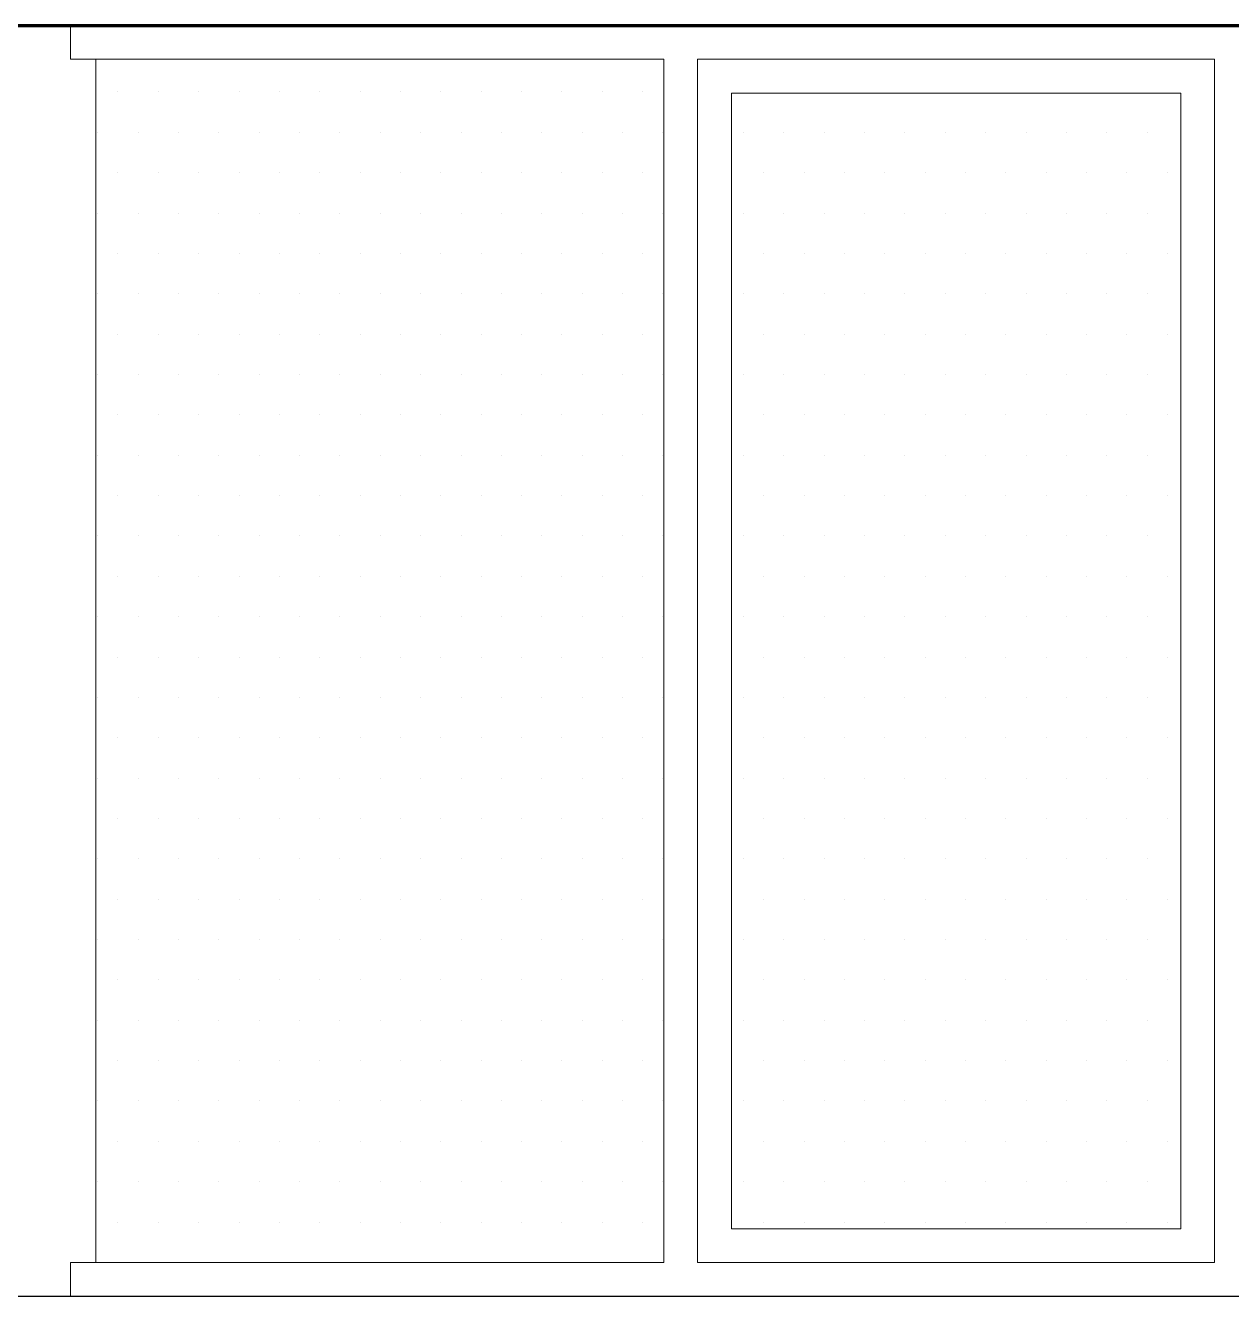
# Model space of a CAD drawing. Header units: millimetres. Extents: x 2016.56 to 2021.8, y 13721.83 to 13722.48.
# Drawn here: x 2020.46054 to 2020.489, y 13722.12094 to 13722.15094 of the extents above; entities that cross this region are included whole.
import ezdxf

# ---------------------------------------------------------------- set-up
doc = ezdxf.new("R2010")
doc.units = ezdxf.units.MM
doc.layers.get('0').update_dxf_attribs({"lineweight": 20})
for name, color, linetype, lineweight in [('0.3', 150, 'Continuous', 30), ('1.2', 120, 'Continuous', 120), ('DUVAR', 4, 'Continuous', 40)]:
    doc.layers.add(name, color=color, linetype=linetype, lineweight=lineweight)

msp = doc.modelspace()

# ---------------------------------------------------------------- linework, layer by layer
for p, q in [((2020.461602, 13722.150938), (2020.461602, 13722.150138)), ((2020.475602, 13722.150138), (2020.461602, 13722.150138)), ((2020.462202, 13722.150138), (2020.462202, 13722.121738)), ((2020.475602, 13722.150138), (2020.475602, 13722.121738)), ((2020.488602, 13722.150138), (2020.476402, 13722.150138)), ((2020.476402, 13722.150138), (2020.476402, 13722.121738)), ((2020.488602, 13722.150138), (2020.488602, 13722.121738)), ((2020.477202, 13722.149338), (2020.487802, 13722.149338)), ((2020.477202, 13722.149338), (2020.477202, 13722.122538)), ((2020.487802, 13722.149338), (2020.487802, 13722.122538)), ((2020.487802, 13722.122538), (2020.477202, 13722.122538)), ((2020.461602, 13722.121738), (2020.461602, 13722.120938)), ((2020.461602, 13722.121738), (2020.475602, 13722.121738)), ((2020.476402, 13722.121738), (2020.488602, 13722.121738))]:
    msp.add_line(p, q)
at = {"layer": '0.3'}
msp.add_line((2020.507202, 13722.120938), (2020.451002, 13722.120938), dxfattribs=at)
at = {"layer": '1.2'}
msp.add_line((2020.451602, 13722.150938), (2020.506602, 13722.150938), dxfattribs=at)
at = {"layer": 'DUVAR'}
for p, q in [((2020.462721, 13722.149367), (2020.462721, 13722.149367)), ((2020.463673, 13722.149367), (2020.463673, 13722.149367)), ((2020.464626, 13722.149367), (2020.464626, 13722.149367)), ((2020.465578, 13722.149367), (2020.465578, 13722.149367)), ((2020.466531, 13722.149367), (2020.466531, 13722.149367)), ((2020.467483, 13722.149367), (2020.467483, 13722.149367)), ((2020.468436, 13722.149367), (2020.468436, 13722.149367)), ((2020.469388, 13722.149367), (2020.469388, 13722.149367)), ((2020.470341, 13722.149367), (2020.470341, 13722.149367)), ((2020.471293, 13722.149367), (2020.471293, 13722.149367)), ((2020.472246, 13722.149367), (2020.472246, 13722.149367)), ((2020.473198, 13722.149367), (2020.473198, 13722.149367)), ((2020.474151, 13722.149367), (2020.474151, 13722.149367)), ((2020.475103, 13722.149367), (2020.475103, 13722.149367)), ((2020.462244, 13722.148414), (2020.462244, 13722.148414)), ((2020.463197, 13722.148414), (2020.463197, 13722.148414)), ((2020.464149, 13722.148414), (2020.464149, 13722.148414)), ((2020.465102, 13722.148414), (2020.465102, 13722.148414)), ((2020.466054, 13722.148414), (2020.466054, 13722.148414)), ((2020.467007, 13722.148414), (2020.467007, 13722.148414)), ((2020.467959, 13722.148414), (2020.467959, 13722.148414)), ((2020.468912, 13722.148414), (2020.468912, 13722.148414)), ((2020.469864, 13722.148414), (2020.469864, 13722.148414)), ((2020.470817, 13722.148414), (2020.470817, 13722.148414)), ((2020.471769, 13722.148414), (2020.471769, 13722.148414)), ((2020.472722, 13722.148414), (2020.472722, 13722.148414)), ((2020.473674, 13722.148414), (2020.473674, 13722.148414)), ((2020.474627, 13722.148414), (2020.474627, 13722.148414)), ((2020.475579, 13722.148414), (2020.475579, 13722.148414)), ((2020.477484, 13722.148414), (2020.477484, 13722.148414)), ((2020.478437, 13722.148414), (2020.478437, 13722.148414)), ((2020.479389, 13722.148414), (2020.479389, 13722.148414)), ((2020.480342, 13722.148414), (2020.480342, 13722.148414)), ((2020.481294, 13722.148414), (2020.481294, 13722.148414)), ((2020.482247, 13722.148414), (2020.482247, 13722.148414)), ((2020.483199, 13722.148414), (2020.483199, 13722.148414)), ((2020.484152, 13722.148414), (2020.484152, 13722.148414)), ((2020.485104, 13722.148414), (2020.485104, 13722.148414)), ((2020.486057, 13722.148414), (2020.486057, 13722.148414)), ((2020.487009, 13722.148414), (2020.487009, 13722.148414)), ((2020.462721, 13722.147462), (2020.462721, 13722.147462)), ((2020.463673, 13722.147462), (2020.463673, 13722.147462)), ((2020.464626, 13722.147462), (2020.464626, 13722.147462)), ((2020.465578, 13722.147462), (2020.465578, 13722.147462)), ((2020.466531, 13722.147462), (2020.466531, 13722.147462)), ((2020.467483, 13722.147462), (2020.467483, 13722.147462)), ((2020.468436, 13722.147462), (2020.468436, 13722.147462)), ((2020.469388, 13722.147462), (2020.469388, 13722.147462)), ((2020.470341, 13722.147462), (2020.470341, 13722.147462)), ((2020.471293, 13722.147462), (2020.471293, 13722.147462)), ((2020.472246, 13722.147462), (2020.472246, 13722.147462)), ((2020.473198, 13722.147462), (2020.473198, 13722.147462)), ((2020.474151, 13722.147462), (2020.474151, 13722.147462)), ((2020.475103, 13722.147462), (2020.475103, 13722.147462)), ((2020.477961, 13722.147462), (2020.477961, 13722.147462)), ((2020.478913, 13722.147462), (2020.478913, 13722.147462)), ((2020.479866, 13722.147462), (2020.479866, 13722.147462)), ((2020.480818, 13722.147462), (2020.480818, 13722.147462)), ((2020.481771, 13722.147462), (2020.481771, 13722.147462)), ((2020.482723, 13722.147462), (2020.482723, 13722.147462)), ((2020.483676, 13722.147462), (2020.483676, 13722.147462)), ((2020.484628, 13722.147462), (2020.484628, 13722.147462)), ((2020.485581, 13722.147462), (2020.485581, 13722.147462)), ((2020.486533, 13722.147462), (2020.486533, 13722.147462)), ((2020.487486, 13722.147462), (2020.487486, 13722.147462)), ((2020.462244, 13722.146509), (2020.462244, 13722.146509)), ((2020.463197, 13722.146509), (2020.463197, 13722.146509)), ((2020.464149, 13722.146509), (2020.464149, 13722.146509)), ((2020.465102, 13722.146509), (2020.465102, 13722.146509)), ((2020.466054, 13722.146509), (2020.466054, 13722.146509)), ((2020.467007, 13722.146509), (2020.467007, 13722.146509)), ((2020.467959, 13722.146509), (2020.467959, 13722.146509)), ((2020.468912, 13722.146509), (2020.468912, 13722.146509)), ((2020.469864, 13722.146509), (2020.469864, 13722.146509)), ((2020.470817, 13722.146509), (2020.470817, 13722.146509)), ((2020.471769, 13722.146509), (2020.471769, 13722.146509)), ((2020.472722, 13722.146509), (2020.472722, 13722.146509)), ((2020.473674, 13722.146509), (2020.473674, 13722.146509)), ((2020.474627, 13722.146509), (2020.474627, 13722.146509)), ((2020.475579, 13722.146509), (2020.475579, 13722.146509)), ((2020.477484, 13722.146509), (2020.477484, 13722.146509)), ((2020.478437, 13722.146509), (2020.478437, 13722.146509)), ((2020.479389, 13722.146509), (2020.479389, 13722.146509)), ((2020.480342, 13722.146509), (2020.480342, 13722.146509)), ((2020.481294, 13722.146509), (2020.481294, 13722.146509)), ((2020.482247, 13722.146509), (2020.482247, 13722.146509)), ((2020.483199, 13722.146509), (2020.483199, 13722.146509)), ((2020.484152, 13722.146509), (2020.484152, 13722.146509)), ((2020.485104, 13722.146509), (2020.485104, 13722.146509)), ((2020.486057, 13722.146509), (2020.486057, 13722.146509)), ((2020.487009, 13722.146509), (2020.487009, 13722.146509)), ((2020.462721, 13722.145557), (2020.462721, 13722.145557)), ((2020.463673, 13722.145557), (2020.463673, 13722.145557)), ((2020.464626, 13722.145557), (2020.464626, 13722.145557)), ((2020.465578, 13722.145557), (2020.465578, 13722.145557)), ((2020.466531, 13722.145557), (2020.466531, 13722.145557)), ((2020.467483, 13722.145557), (2020.467483, 13722.145557)), ((2020.468436, 13722.145557), (2020.468436, 13722.145557)), ((2020.469388, 13722.145557), (2020.469388, 13722.145557)), ((2020.470341, 13722.145557), (2020.470341, 13722.145557)), ((2020.471293, 13722.145557), (2020.471293, 13722.145557)), ((2020.472246, 13722.145557), (2020.472246, 13722.145557)), ((2020.473198, 13722.145557), (2020.473198, 13722.145557)), ((2020.474151, 13722.145557), (2020.474151, 13722.145557)), ((2020.475103, 13722.145557), (2020.475103, 13722.145557)), ((2020.477961, 13722.145557), (2020.477961, 13722.145557)), ((2020.478913, 13722.145557), (2020.478913, 13722.145557)), ((2020.479866, 13722.145557), (2020.479866, 13722.145557)), ((2020.480818, 13722.145557), (2020.480818, 13722.145557)), ((2020.481771, 13722.145557), (2020.481771, 13722.145557)), ((2020.482723, 13722.145557), (2020.482723, 13722.145557)), ((2020.483676, 13722.145557), (2020.483676, 13722.145557)), ((2020.484628, 13722.145557), (2020.484628, 13722.145557)), ((2020.485581, 13722.145557), (2020.485581, 13722.145557)), ((2020.486533, 13722.145557), (2020.486533, 13722.145557)), ((2020.487486, 13722.145557), (2020.487486, 13722.145557)), ((2020.462244, 13722.144604), (2020.462244, 13722.144604)), ((2020.463197, 13722.144604), (2020.463197, 13722.144604)), ((2020.464149, 13722.144604), (2020.464149, 13722.144604)), ((2020.465102, 13722.144604), (2020.465102, 13722.144604)), ((2020.466054, 13722.144604), (2020.466054, 13722.144604)), ((2020.467007, 13722.144604), (2020.467007, 13722.144604)), ((2020.467959, 13722.144604), (2020.467959, 13722.144604)), ((2020.468912, 13722.144604), (2020.468912, 13722.144604)), ((2020.469864, 13722.144604), (2020.469864, 13722.144604)), ((2020.470817, 13722.144604), (2020.470817, 13722.144604)), ((2020.471769, 13722.144604), (2020.471769, 13722.144604)), ((2020.472722, 13722.144604), (2020.472722, 13722.144604)), ((2020.473674, 13722.144604), (2020.473674, 13722.144604)), ((2020.474627, 13722.144604), (2020.474627, 13722.144604)), ((2020.475579, 13722.144604), (2020.475579, 13722.144604)), ((2020.477484, 13722.144604), (2020.477484, 13722.144604)), ((2020.478437, 13722.144604), (2020.478437, 13722.144604)), ((2020.479389, 13722.144604), (2020.479389, 13722.144604)), ((2020.480342, 13722.144604), (2020.480342, 13722.144604)), ((2020.481294, 13722.144604), (2020.481294, 13722.144604)), ((2020.482247, 13722.144604), (2020.482247, 13722.144604)), ((2020.483199, 13722.144604), (2020.483199, 13722.144604)), ((2020.484152, 13722.144604), (2020.484152, 13722.144604)), ((2020.485104, 13722.144604), (2020.485104, 13722.144604)), ((2020.486057, 13722.144604), (2020.486057, 13722.144604)), ((2020.487009, 13722.144604), (2020.487009, 13722.144604)), ((2020.462721, 13722.143652), (2020.462721, 13722.143652)), ((2020.463673, 13722.143652), (2020.463673, 13722.143652)), ((2020.464626, 13722.143652), (2020.464626, 13722.143652)), ((2020.465578, 13722.143652), (2020.465578, 13722.143652)), ((2020.466531, 13722.143652), (2020.466531, 13722.143652)), ((2020.467483, 13722.143652), (2020.467483, 13722.143652)), ((2020.468436, 13722.143652), (2020.468436, 13722.143652)), ((2020.469388, 13722.143652), (2020.469388, 13722.143652)), ((2020.470341, 13722.143652), (2020.470341, 13722.143652)), ((2020.471293, 13722.143652), (2020.471293, 13722.143652)), ((2020.472246, 13722.143652), (2020.472246, 13722.143652)), ((2020.473198, 13722.143652), (2020.473198, 13722.143652)), ((2020.474151, 13722.143652), (2020.474151, 13722.143652)), ((2020.475103, 13722.143652), (2020.475103, 13722.143652)), ((2020.477961, 13722.143652), (2020.477961, 13722.143652)), ((2020.478913, 13722.143652), (2020.478913, 13722.143652)), ((2020.479866, 13722.143652), (2020.479866, 13722.143652)), ((2020.480818, 13722.143652), (2020.480818, 13722.143652)), ((2020.481771, 13722.143652), (2020.481771, 13722.143652)), ((2020.482723, 13722.143652), (2020.482723, 13722.143652)), ((2020.483676, 13722.143652), (2020.483676, 13722.143652)), ((2020.484628, 13722.143652), (2020.484628, 13722.143652)), ((2020.485581, 13722.143652), (2020.485581, 13722.143652)), ((2020.486533, 13722.143652), (2020.486533, 13722.143652)), ((2020.487486, 13722.143652), (2020.487486, 13722.143652)), ((2020.462244, 13722.142699), (2020.462244, 13722.142699)), ((2020.463197, 13722.142699), (2020.463197, 13722.142699)), ((2020.464149, 13722.142699), (2020.464149, 13722.142699)), ((2020.465102, 13722.142699), (2020.465102, 13722.142699)), ((2020.466054, 13722.142699), (2020.466054, 13722.142699)), ((2020.467007, 13722.142699), (2020.467007, 13722.142699)), ((2020.467959, 13722.142699), (2020.467959, 13722.142699)), ((2020.468912, 13722.142699), (2020.468912, 13722.142699)), ((2020.469864, 13722.142699), (2020.469864, 13722.142699)), ((2020.470817, 13722.142699), (2020.470817, 13722.142699)), ((2020.471769, 13722.142699), (2020.471769, 13722.142699)), ((2020.472722, 13722.142699), (2020.472722, 13722.142699)), ((2020.473674, 13722.142699), (2020.473674, 13722.142699)), ((2020.474627, 13722.142699), (2020.474627, 13722.142699)), ((2020.475579, 13722.142699), (2020.475579, 13722.142699)), ((2020.477484, 13722.142699), (2020.477484, 13722.142699)), ((2020.478437, 13722.142699), (2020.478437, 13722.142699)), ((2020.479389, 13722.142699), (2020.479389, 13722.142699)), ((2020.480342, 13722.142699), (2020.480342, 13722.142699)), ((2020.481294, 13722.142699), (2020.481294, 13722.142699)), ((2020.482247, 13722.142699), (2020.482247, 13722.142699)), ((2020.483199, 13722.142699), (2020.483199, 13722.142699)), ((2020.484152, 13722.142699), (2020.484152, 13722.142699)), ((2020.485104, 13722.142699), (2020.485104, 13722.142699)), ((2020.486057, 13722.142699), (2020.486057, 13722.142699)), ((2020.487009, 13722.142699), (2020.487009, 13722.142699)), ((2020.462721, 13722.141747), (2020.462721, 13722.141747)), ((2020.463673, 13722.141747), (2020.463673, 13722.141747)), ((2020.464626, 13722.141747), (2020.464626, 13722.141747)), ((2020.465578, 13722.141747), (2020.465578, 13722.141747)), ((2020.466531, 13722.141747), (2020.466531, 13722.141747)), ((2020.467483, 13722.141747), (2020.467483, 13722.141747)), ((2020.468436, 13722.141747), (2020.468436, 13722.141747)), ((2020.469388, 13722.141747), (2020.469388, 13722.141747)), ((2020.470341, 13722.141747), (2020.470341, 13722.141747)), ((2020.471293, 13722.141747), (2020.471293, 13722.141747)), ((2020.472246, 13722.141747), (2020.472246, 13722.141747)), ((2020.473198, 13722.141747), (2020.473198, 13722.141747)), ((2020.474151, 13722.141747), (2020.474151, 13722.141747)), ((2020.475103, 13722.141747), (2020.475103, 13722.141747)), ((2020.477961, 13722.141747), (2020.477961, 13722.141747)), ((2020.478913, 13722.141747), (2020.478913, 13722.141747)), ((2020.479866, 13722.141747), (2020.479866, 13722.141747)), ((2020.480818, 13722.141747), (2020.480818, 13722.141747)), ((2020.481771, 13722.141747), (2020.481771, 13722.141747)), ((2020.482723, 13722.141747), (2020.482723, 13722.141747)), ((2020.483676, 13722.141747), (2020.483676, 13722.141747)), ((2020.484628, 13722.141747), (2020.484628, 13722.141747)), ((2020.485581, 13722.141747), (2020.485581, 13722.141747)), ((2020.486533, 13722.141747), (2020.486533, 13722.141747)), ((2020.487486, 13722.141747), (2020.487486, 13722.141747)), ((2020.462244, 13722.140794), (2020.462244, 13722.140794)), ((2020.463197, 13722.140794), (2020.463197, 13722.140794)), ((2020.464149, 13722.140794), (2020.464149, 13722.140794)), ((2020.465102, 13722.140794), (2020.465102, 13722.140794)), ((2020.466054, 13722.140794), (2020.466054, 13722.140794)), ((2020.467007, 13722.140794), (2020.467007, 13722.140794)), ((2020.467959, 13722.140794), (2020.467959, 13722.140794)), ((2020.468912, 13722.140794), (2020.468912, 13722.140794)), ((2020.469864, 13722.140794), (2020.469864, 13722.140794)), ((2020.470817, 13722.140794), (2020.470817, 13722.140794)), ((2020.471769, 13722.140794), (2020.471769, 13722.140794)), ((2020.472722, 13722.140794), (2020.472722, 13722.140794)), ((2020.473674, 13722.140794), (2020.473674, 13722.140794)), ((2020.474627, 13722.140794), (2020.474627, 13722.140794)), ((2020.475579, 13722.140794), (2020.475579, 13722.140794)), ((2020.477484, 13722.140794), (2020.477484, 13722.140794)), ((2020.478437, 13722.140794), (2020.478437, 13722.140794)), ((2020.479389, 13722.140794), (2020.479389, 13722.140794)), ((2020.480342, 13722.140794), (2020.480342, 13722.140794)), ((2020.481294, 13722.140794), (2020.481294, 13722.140794)), ((2020.482247, 13722.140794), (2020.482247, 13722.140794)), ((2020.483199, 13722.140794), (2020.483199, 13722.140794)), ((2020.484152, 13722.140794), (2020.484152, 13722.140794)), ((2020.485104, 13722.140794), (2020.485104, 13722.140794)), ((2020.486057, 13722.140794), (2020.486057, 13722.140794)), ((2020.487009, 13722.140794), (2020.487009, 13722.140794)), ((2020.462721, 13722.139842), (2020.462721, 13722.139842)), ((2020.463673, 13722.139842), (2020.463673, 13722.139842)), ((2020.464626, 13722.139842), (2020.464626, 13722.139842)), ((2020.465578, 13722.139842), (2020.465578, 13722.139842)), ((2020.466531, 13722.139842), (2020.466531, 13722.139842)), ((2020.467483, 13722.139842), (2020.467483, 13722.139842)), ((2020.468436, 13722.139842), (2020.468436, 13722.139842)), ((2020.469388, 13722.139842), (2020.469388, 13722.139842)), ((2020.470341, 13722.139842), (2020.470341, 13722.139842)), ((2020.471293, 13722.139842), (2020.471293, 13722.139842)), ((2020.472246, 13722.139842), (2020.472246, 13722.139842)), ((2020.473198, 13722.139842), (2020.473198, 13722.139842)), ((2020.474151, 13722.139842), (2020.474151, 13722.139842)), ((2020.475103, 13722.139842), (2020.475103, 13722.139842)), ((2020.477961, 13722.139842), (2020.477961, 13722.139842)), ((2020.478913, 13722.139842), (2020.478913, 13722.139842)), ((2020.479866, 13722.139842), (2020.479866, 13722.139842)), ((2020.480818, 13722.139842), (2020.480818, 13722.139842)), ((2020.481771, 13722.139842), (2020.481771, 13722.139842)), ((2020.482723, 13722.139842), (2020.482723, 13722.139842)), ((2020.483676, 13722.139842), (2020.483676, 13722.139842)), ((2020.484628, 13722.139842), (2020.484628, 13722.139842)), ((2020.485581, 13722.139842), (2020.485581, 13722.139842)), ((2020.486533, 13722.139842), (2020.486533, 13722.139842)), ((2020.487486, 13722.139842), (2020.487486, 13722.139842)), ((2020.462244, 13722.138889), (2020.462244, 13722.138889)), ((2020.463197, 13722.138889), (2020.463197, 13722.138889)), ((2020.464149, 13722.138889), (2020.464149, 13722.138889)), ((2020.465102, 13722.138889), (2020.465102, 13722.138889)), ((2020.466054, 13722.138889), (2020.466054, 13722.138889)), ((2020.467007, 13722.138889), (2020.467007, 13722.138889)), ((2020.467959, 13722.138889), (2020.467959, 13722.138889)), ((2020.468912, 13722.138889), (2020.468912, 13722.138889)), ((2020.469864, 13722.138889), (2020.469864, 13722.138889)), ((2020.470817, 13722.138889), (2020.470817, 13722.138889)), ((2020.471769, 13722.138889), (2020.471769, 13722.138889)), ((2020.472722, 13722.138889), (2020.472722, 13722.138889)), ((2020.473674, 13722.138889), (2020.473674, 13722.138889)), ((2020.474627, 13722.138889), (2020.474627, 13722.138889)), ((2020.475579, 13722.138889), (2020.475579, 13722.138889)), ((2020.477484, 13722.138889), (2020.477484, 13722.138889)), ((2020.478437, 13722.138889), (2020.478437, 13722.138889)), ((2020.479389, 13722.138889), (2020.479389, 13722.138889)), ((2020.480342, 13722.138889), (2020.480342, 13722.138889)), ((2020.481294, 13722.138889), (2020.481294, 13722.138889)), ((2020.482247, 13722.138889), (2020.482247, 13722.138889)), ((2020.483199, 13722.138889), (2020.483199, 13722.138889)), ((2020.484152, 13722.138889), (2020.484152, 13722.138889)), ((2020.485104, 13722.138889), (2020.485104, 13722.138889)), ((2020.486057, 13722.138889), (2020.486057, 13722.138889)), ((2020.487009, 13722.138889), (2020.487009, 13722.138889)), ((2020.462721, 13722.137937), (2020.462721, 13722.137937)), ((2020.463673, 13722.137937), (2020.463673, 13722.137937)), ((2020.464626, 13722.137937), (2020.464626, 13722.137937)), ((2020.465578, 13722.137937), (2020.465578, 13722.137937)), ((2020.466531, 13722.137937), (2020.466531, 13722.137937)), ((2020.467483, 13722.137937), (2020.467483, 13722.137937)), ((2020.468436, 13722.137937), (2020.468436, 13722.137937)), ((2020.469388, 13722.137937), (2020.469388, 13722.137937)), ((2020.470341, 13722.137937), (2020.470341, 13722.137937)), ((2020.471293, 13722.137937), (2020.471293, 13722.137937)), ((2020.472246, 13722.137937), (2020.472246, 13722.137937)), ((2020.473198, 13722.137937), (2020.473198, 13722.137937)), ((2020.474151, 13722.137937), (2020.474151, 13722.137937)), ((2020.475103, 13722.137937), (2020.475103, 13722.137937)), ((2020.477961, 13722.137937), (2020.477961, 13722.137937)), ((2020.478913, 13722.137937), (2020.478913, 13722.137937)), ((2020.479866, 13722.137937), (2020.479866, 13722.137937)), ((2020.480818, 13722.137937), (2020.480818, 13722.137937)), ((2020.481771, 13722.137937), (2020.481771, 13722.137937)), ((2020.482723, 13722.137937), (2020.482723, 13722.137937)), ((2020.483676, 13722.137937), (2020.483676, 13722.137937)), ((2020.484628, 13722.137937), (2020.484628, 13722.137937)), ((2020.485581, 13722.137937), (2020.485581, 13722.137937)), ((2020.486533, 13722.137937), (2020.486533, 13722.137937)), ((2020.487486, 13722.137937), (2020.487486, 13722.137937)), ((2020.462244, 13722.136984), (2020.462244, 13722.136984)), ((2020.463197, 13722.136984), (2020.463197, 13722.136984)), ((2020.464149, 13722.136984), (2020.464149, 13722.136984)), ((2020.465102, 13722.136984), (2020.465102, 13722.136984)), ((2020.466054, 13722.136984), (2020.466054, 13722.136984)), ((2020.467007, 13722.136984), (2020.467007, 13722.136984)), ((2020.467959, 13722.136984), (2020.467959, 13722.136984)), ((2020.468912, 13722.136984), (2020.468912, 13722.136984)), ((2020.469864, 13722.136984), (2020.469864, 13722.136984)), ((2020.470817, 13722.136984), (2020.470817, 13722.136984)), ((2020.471769, 13722.136984), (2020.471769, 13722.136984)), ((2020.472722, 13722.136984), (2020.472722, 13722.136984)), ((2020.473674, 13722.136984), (2020.473674, 13722.136984)), ((2020.474627, 13722.136984), (2020.474627, 13722.136984)), ((2020.475579, 13722.136984), (2020.475579, 13722.136984)), ((2020.477484, 13722.136984), (2020.477484, 13722.136984)), ((2020.478437, 13722.136984), (2020.478437, 13722.136984)), ((2020.479389, 13722.136984), (2020.479389, 13722.136984)), ((2020.480342, 13722.136984), (2020.480342, 13722.136984)), ((2020.481294, 13722.136984), (2020.481294, 13722.136984)), ((2020.482247, 13722.136984), (2020.482247, 13722.136984)), ((2020.483199, 13722.136984), (2020.483199, 13722.136984)), ((2020.484152, 13722.136984), (2020.484152, 13722.136984)), ((2020.485104, 13722.136984), (2020.485104, 13722.136984)), ((2020.486057, 13722.136984), (2020.486057, 13722.136984)), ((2020.487009, 13722.136984), (2020.487009, 13722.136984)), ((2020.462721, 13722.136032), (2020.462721, 13722.136032)), ((2020.463673, 13722.136032), (2020.463673, 13722.136032)), ((2020.464626, 13722.136032), (2020.464626, 13722.136032)), ((2020.465578, 13722.136032), (2020.465578, 13722.136032)), ((2020.466531, 13722.136032), (2020.466531, 13722.136032)), ((2020.467483, 13722.136032), (2020.467483, 13722.136032)), ((2020.468436, 13722.136032), (2020.468436, 13722.136032)), ((2020.469388, 13722.136032), (2020.469388, 13722.136032)), ((2020.470341, 13722.136032), (2020.470341, 13722.136032)), ((2020.471293, 13722.136032), (2020.471293, 13722.136032)), ((2020.472246, 13722.136032), (2020.472246, 13722.136032)), ((2020.473198, 13722.136032), (2020.473198, 13722.136032)), ((2020.474151, 13722.136032), (2020.474151, 13722.136032)), ((2020.475103, 13722.136032), (2020.475103, 13722.136032)), ((2020.477961, 13722.136032), (2020.477961, 13722.136032)), ((2020.478913, 13722.136032), (2020.478913, 13722.136032)), ((2020.479866, 13722.136032), (2020.479866, 13722.136032)), ((2020.480818, 13722.136032), (2020.480818, 13722.136032)), ((2020.481771, 13722.136032), (2020.481771, 13722.136032)), ((2020.482723, 13722.136032), (2020.482723, 13722.136032)), ((2020.483676, 13722.136032), (2020.483676, 13722.136032)), ((2020.484628, 13722.136032), (2020.484628, 13722.136032)), ((2020.485581, 13722.136032), (2020.485581, 13722.136032)), ((2020.486533, 13722.136032), (2020.486533, 13722.136032)), ((2020.487486, 13722.136032), (2020.487486, 13722.136032)), ((2020.462244, 13722.135079), (2020.462244, 13722.135079)), ((2020.463197, 13722.135079), (2020.463197, 13722.135079)), ((2020.464149, 13722.135079), (2020.464149, 13722.135079)), ((2020.465102, 13722.135079), (2020.465102, 13722.135079)), ((2020.466054, 13722.135079), (2020.466054, 13722.135079)), ((2020.467007, 13722.135079), (2020.467007, 13722.135079)), ((2020.467959, 13722.135079), (2020.467959, 13722.135079)), ((2020.468912, 13722.135079), (2020.468912, 13722.135079)), ((2020.469864, 13722.135079), (2020.469864, 13722.135079)), ((2020.470817, 13722.135079), (2020.470817, 13722.135079)), ((2020.471769, 13722.135079), (2020.471769, 13722.135079)), ((2020.472722, 13722.135079), (2020.472722, 13722.135079)), ((2020.473674, 13722.135079), (2020.473674, 13722.135079)), ((2020.474627, 13722.135079), (2020.474627, 13722.135079)), ((2020.475579, 13722.135079), (2020.475579, 13722.135079)), ((2020.477484, 13722.135079), (2020.477484, 13722.135079)), ((2020.478437, 13722.135079), (2020.478437, 13722.135079)), ((2020.479389, 13722.135079), (2020.479389, 13722.135079)), ((2020.480342, 13722.135079), (2020.480342, 13722.135079)), ((2020.481294, 13722.135079), (2020.481294, 13722.135079)), ((2020.482247, 13722.135079), (2020.482247, 13722.135079)), ((2020.483199, 13722.135079), (2020.483199, 13722.135079)), ((2020.484152, 13722.135079), (2020.484152, 13722.135079)), ((2020.485104, 13722.135079), (2020.485104, 13722.135079)), ((2020.486057, 13722.135079), (2020.486057, 13722.135079)), ((2020.487009, 13722.135079), (2020.487009, 13722.135079)), ((2020.462721, 13722.134127), (2020.462721, 13722.134127)), ((2020.463673, 13722.134127), (2020.463673, 13722.134127)), ((2020.464626, 13722.134127), (2020.464626, 13722.134127)), ((2020.465578, 13722.134127), (2020.465578, 13722.134127)), ((2020.466531, 13722.134127), (2020.466531, 13722.134127)), ((2020.467483, 13722.134127), (2020.467483, 13722.134127)), ((2020.468436, 13722.134127), (2020.468436, 13722.134127)), ((2020.469388, 13722.134127), (2020.469388, 13722.134127)), ((2020.470341, 13722.134127), (2020.470341, 13722.134127)), ((2020.471293, 13722.134127), (2020.471293, 13722.134127)), ((2020.472246, 13722.134127), (2020.472246, 13722.134127)), ((2020.473198, 13722.134127), (2020.473198, 13722.134127)), ((2020.474151, 13722.134127), (2020.474151, 13722.134127)), ((2020.475103, 13722.134127), (2020.475103, 13722.134127)), ((2020.477961, 13722.134127), (2020.477961, 13722.134127)), ((2020.478913, 13722.134127), (2020.478913, 13722.134127)), ((2020.479866, 13722.134127), (2020.479866, 13722.134127)), ((2020.480818, 13722.134127), (2020.480818, 13722.134127)), ((2020.481771, 13722.134127), (2020.481771, 13722.134127)), ((2020.482723, 13722.134127), (2020.482723, 13722.134127)), ((2020.483676, 13722.134127), (2020.483676, 13722.134127)), ((2020.484628, 13722.134127), (2020.484628, 13722.134127)), ((2020.485581, 13722.134127), (2020.485581, 13722.134127)), ((2020.486533, 13722.134127), (2020.486533, 13722.134127)), ((2020.487486, 13722.134127), (2020.487486, 13722.134127)), ((2020.462244, 13722.133174), (2020.462244, 13722.133174)), ((2020.463197, 13722.133174), (2020.463197, 13722.133174)), ((2020.464149, 13722.133174), (2020.464149, 13722.133174)), ((2020.465102, 13722.133174), (2020.465102, 13722.133174)), ((2020.466054, 13722.133174), (2020.466054, 13722.133174)), ((2020.467007, 13722.133174), (2020.467007, 13722.133174)), ((2020.467959, 13722.133174), (2020.467959, 13722.133174)), ((2020.468912, 13722.133174), (2020.468912, 13722.133174)), ((2020.469864, 13722.133174), (2020.469864, 13722.133174)), ((2020.470817, 13722.133174), (2020.470817, 13722.133174)), ((2020.471769, 13722.133174), (2020.471769, 13722.133174)), ((2020.472722, 13722.133174), (2020.472722, 13722.133174)), ((2020.473674, 13722.133174), (2020.473674, 13722.133174)), ((2020.474627, 13722.133174), (2020.474627, 13722.133174)), ((2020.475579, 13722.133174), (2020.475579, 13722.133174)), ((2020.477484, 13722.133174), (2020.477484, 13722.133174)), ((2020.478437, 13722.133174), (2020.478437, 13722.133174)), ((2020.479389, 13722.133174), (2020.479389, 13722.133174)), ((2020.480342, 13722.133174), (2020.480342, 13722.133174)), ((2020.481294, 13722.133174), (2020.481294, 13722.133174)), ((2020.482247, 13722.133174), (2020.482247, 13722.133174)), ((2020.483199, 13722.133174), (2020.483199, 13722.133174)), ((2020.484152, 13722.133174), (2020.484152, 13722.133174)), ((2020.485104, 13722.133174), (2020.485104, 13722.133174)), ((2020.486057, 13722.133174), (2020.486057, 13722.133174)), ((2020.487009, 13722.133174), (2020.487009, 13722.133174)), ((2020.462721, 13722.132222), (2020.462721, 13722.132222)), ((2020.463673, 13722.132222), (2020.463673, 13722.132222)), ((2020.464626, 13722.132222), (2020.464626, 13722.132222)), ((2020.465578, 13722.132222), (2020.465578, 13722.132222)), ((2020.466531, 13722.132222), (2020.466531, 13722.132222)), ((2020.467483, 13722.132222), (2020.467483, 13722.132222)), ((2020.468436, 13722.132222), (2020.468436, 13722.132222)), ((2020.469388, 13722.132222), (2020.469388, 13722.132222)), ((2020.470341, 13722.132222), (2020.470341, 13722.132222)), ((2020.471293, 13722.132222), (2020.471293, 13722.132222)), ((2020.472246, 13722.132222), (2020.472246, 13722.132222)), ((2020.473198, 13722.132222), (2020.473198, 13722.132222)), ((2020.474151, 13722.132222), (2020.474151, 13722.132222)), ((2020.475103, 13722.132222), (2020.475103, 13722.132222)), ((2020.477961, 13722.132222), (2020.477961, 13722.132222)), ((2020.478913, 13722.132222), (2020.478913, 13722.132222)), ((2020.479866, 13722.132222), (2020.479866, 13722.132222)), ((2020.480818, 13722.132222), (2020.480818, 13722.132222)), ((2020.481771, 13722.132222), (2020.481771, 13722.132222)), ((2020.482723, 13722.132222), (2020.482723, 13722.132222)), ((2020.483676, 13722.132222), (2020.483676, 13722.132222)), ((2020.484628, 13722.132222), (2020.484628, 13722.132222)), ((2020.485581, 13722.132222), (2020.485581, 13722.132222)), ((2020.486533, 13722.132222), (2020.486533, 13722.132222)), ((2020.487486, 13722.132222), (2020.487486, 13722.132222)), ((2020.462244, 13722.131269), (2020.462244, 13722.131269)), ((2020.463197, 13722.131269), (2020.463197, 13722.131269)), ((2020.464149, 13722.131269), (2020.464149, 13722.131269)), ((2020.465102, 13722.131269), (2020.465102, 13722.131269)), ((2020.466054, 13722.131269), (2020.466054, 13722.131269)), ((2020.467007, 13722.131269), (2020.467007, 13722.131269)), ((2020.467959, 13722.131269), (2020.467959, 13722.131269)), ((2020.468912, 13722.131269), (2020.468912, 13722.131269)), ((2020.469864, 13722.131269), (2020.469864, 13722.131269)), ((2020.470817, 13722.131269), (2020.470817, 13722.131269)), ((2020.471769, 13722.131269), (2020.471769, 13722.131269)), ((2020.472722, 13722.131269), (2020.472722, 13722.131269)), ((2020.473674, 13722.131269), (2020.473674, 13722.131269)), ((2020.474627, 13722.131269), (2020.474627, 13722.131269)), ((2020.475579, 13722.131269), (2020.475579, 13722.131269)), ((2020.477484, 13722.131269), (2020.477484, 13722.131269)), ((2020.478437, 13722.131269), (2020.478437, 13722.131269)), ((2020.479389, 13722.131269), (2020.479389, 13722.131269)), ((2020.480342, 13722.131269), (2020.480342, 13722.131269)), ((2020.481294, 13722.131269), (2020.481294, 13722.131269)), ((2020.482247, 13722.131269), (2020.482247, 13722.131269)), ((2020.483199, 13722.131269), (2020.483199, 13722.131269)), ((2020.484152, 13722.131269), (2020.484152, 13722.131269)), ((2020.485104, 13722.131269), (2020.485104, 13722.131269)), ((2020.486057, 13722.131269), (2020.486057, 13722.131269)), ((2020.487009, 13722.131269), (2020.487009, 13722.131269)), ((2020.462721, 13722.130317), (2020.462721, 13722.130317)), ((2020.463673, 13722.130317), (2020.463673, 13722.130317)), ((2020.464626, 13722.130317), (2020.464626, 13722.130317)), ((2020.465578, 13722.130317), (2020.465578, 13722.130317)), ((2020.466531, 13722.130317), (2020.466531, 13722.130317)), ((2020.467483, 13722.130317), (2020.467483, 13722.130317)), ((2020.468436, 13722.130317), (2020.468436, 13722.130317)), ((2020.469388, 13722.130317), (2020.469388, 13722.130317)), ((2020.470341, 13722.130317), (2020.470341, 13722.130317)), ((2020.471293, 13722.130317), (2020.471293, 13722.130317)), ((2020.472246, 13722.130317), (2020.472246, 13722.130317)), ((2020.473198, 13722.130317), (2020.473198, 13722.130317)), ((2020.474151, 13722.130317), (2020.474151, 13722.130317)), ((2020.475103, 13722.130317), (2020.475103, 13722.130317)), ((2020.477961, 13722.130317), (2020.477961, 13722.130317)), ((2020.478913, 13722.130317), (2020.478913, 13722.130317)), ((2020.479866, 13722.130317), (2020.479866, 13722.130317)), ((2020.480818, 13722.130317), (2020.480818, 13722.130317)), ((2020.481771, 13722.130317), (2020.481771, 13722.130317)), ((2020.482723, 13722.130317), (2020.482723, 13722.130317)), ((2020.483676, 13722.130317), (2020.483676, 13722.130317)), ((2020.484628, 13722.130317), (2020.484628, 13722.130317)), ((2020.485581, 13722.130317), (2020.485581, 13722.130317)), ((2020.486533, 13722.130317), (2020.486533, 13722.130317)), ((2020.487486, 13722.130317), (2020.487486, 13722.130317)), ((2020.462244, 13722.129364), (2020.462244, 13722.129364)), ((2020.463197, 13722.129364), (2020.463197, 13722.129364)), ((2020.464149, 13722.129364), (2020.464149, 13722.129364)), ((2020.465102, 13722.129364), (2020.465102, 13722.129364)), ((2020.466054, 13722.129364), (2020.466054, 13722.129364)), ((2020.467007, 13722.129364), (2020.467007, 13722.129364)), ((2020.467959, 13722.129364), (2020.467959, 13722.129364)), ((2020.468912, 13722.129364), (2020.468912, 13722.129364)), ((2020.469864, 13722.129364), (2020.469864, 13722.129364)), ((2020.470817, 13722.129364), (2020.470817, 13722.129364)), ((2020.471769, 13722.129364), (2020.471769, 13722.129364)), ((2020.472722, 13722.129364), (2020.472722, 13722.129364)), ((2020.473674, 13722.129364), (2020.473674, 13722.129364)), ((2020.474627, 13722.129364), (2020.474627, 13722.129364)), ((2020.475579, 13722.129364), (2020.475579, 13722.129364)), ((2020.477484, 13722.129364), (2020.477484, 13722.129364)), ((2020.478437, 13722.129364), (2020.478437, 13722.129364)), ((2020.479389, 13722.129364), (2020.479389, 13722.129364)), ((2020.480342, 13722.129364), (2020.480342, 13722.129364)), ((2020.481294, 13722.129364), (2020.481294, 13722.129364)), ((2020.482247, 13722.129364), (2020.482247, 13722.129364)), ((2020.483199, 13722.129364), (2020.483199, 13722.129364)), ((2020.484152, 13722.129364), (2020.484152, 13722.129364)), ((2020.485104, 13722.129364), (2020.485104, 13722.129364)), ((2020.486057, 13722.129364), (2020.486057, 13722.129364)), ((2020.487009, 13722.129364), (2020.487009, 13722.129364)), ((2020.462721, 13722.128412), (2020.462721, 13722.128412)), ((2020.463673, 13722.128412), (2020.463673, 13722.128412)), ((2020.464626, 13722.128412), (2020.464626, 13722.128412)), ((2020.465578, 13722.128412), (2020.465578, 13722.128412)), ((2020.466531, 13722.128412), (2020.466531, 13722.128412)), ((2020.467483, 13722.128412), (2020.467483, 13722.128412)), ((2020.468436, 13722.128412), (2020.468436, 13722.128412)), ((2020.469388, 13722.128412), (2020.469388, 13722.128412)), ((2020.470341, 13722.128412), (2020.470341, 13722.128412)), ((2020.471293, 13722.128412), (2020.471293, 13722.128412)), ((2020.472246, 13722.128412), (2020.472246, 13722.128412)), ((2020.473198, 13722.128412), (2020.473198, 13722.128412)), ((2020.474151, 13722.128412), (2020.474151, 13722.128412)), ((2020.475103, 13722.128412), (2020.475103, 13722.128412)), ((2020.477961, 13722.128412), (2020.477961, 13722.128412)), ((2020.478913, 13722.128412), (2020.478913, 13722.128412)), ((2020.479866, 13722.128412), (2020.479866, 13722.128412)), ((2020.480818, 13722.128412), (2020.480818, 13722.128412)), ((2020.481771, 13722.128412), (2020.481771, 13722.128412)), ((2020.482723, 13722.128412), (2020.482723, 13722.128412)), ((2020.483676, 13722.128412), (2020.483676, 13722.128412)), ((2020.484628, 13722.128412), (2020.484628, 13722.128412)), ((2020.485581, 13722.128412), (2020.485581, 13722.128412)), ((2020.486533, 13722.128412), (2020.486533, 13722.128412)), ((2020.487486, 13722.128412), (2020.487486, 13722.128412)), ((2020.462244, 13722.127459), (2020.462244, 13722.127459)), ((2020.463197, 13722.127459), (2020.463197, 13722.127459)), ((2020.464149, 13722.127459), (2020.464149, 13722.127459)), ((2020.465102, 13722.127459), (2020.465102, 13722.127459)), ((2020.466054, 13722.127459), (2020.466054, 13722.127459)), ((2020.467007, 13722.127459), (2020.467007, 13722.127459)), ((2020.467959, 13722.127459), (2020.467959, 13722.127459)), ((2020.468912, 13722.127459), (2020.468912, 13722.127459)), ((2020.469864, 13722.127459), (2020.469864, 13722.127459)), ((2020.470817, 13722.127459), (2020.470817, 13722.127459)), ((2020.471769, 13722.127459), (2020.471769, 13722.127459)), ((2020.472722, 13722.127459), (2020.472722, 13722.127459)), ((2020.473674, 13722.127459), (2020.473674, 13722.127459)), ((2020.474627, 13722.127459), (2020.474627, 13722.127459)), ((2020.475579, 13722.127459), (2020.475579, 13722.127459)), ((2020.477484, 13722.127459), (2020.477484, 13722.127459)), ((2020.478437, 13722.127459), (2020.478437, 13722.127459)), ((2020.479389, 13722.127459), (2020.479389, 13722.127459)), ((2020.480342, 13722.127459), (2020.480342, 13722.127459)), ((2020.481294, 13722.127459), (2020.481294, 13722.127459)), ((2020.482247, 13722.127459), (2020.482247, 13722.127459)), ((2020.483199, 13722.127459), (2020.483199, 13722.127459)), ((2020.484152, 13722.127459), (2020.484152, 13722.127459)), ((2020.485104, 13722.127459), (2020.485104, 13722.127459)), ((2020.486057, 13722.127459), (2020.486057, 13722.127459)), ((2020.487009, 13722.127459), (2020.487009, 13722.127459)), ((2020.462721, 13722.126507), (2020.462721, 13722.126507)), ((2020.463673, 13722.126507), (2020.463673, 13722.126507)), ((2020.464626, 13722.126507), (2020.464626, 13722.126507)), ((2020.465578, 13722.126507), (2020.465578, 13722.126507)), ((2020.466531, 13722.126507), (2020.466531, 13722.126507)), ((2020.467483, 13722.126507), (2020.467483, 13722.126507)), ((2020.468436, 13722.126507), (2020.468436, 13722.126507)), ((2020.469388, 13722.126507), (2020.469388, 13722.126507)), ((2020.470341, 13722.126507), (2020.470341, 13722.126507)), ((2020.471293, 13722.126507), (2020.471293, 13722.126507)), ((2020.472246, 13722.126507), (2020.472246, 13722.126507)), ((2020.473198, 13722.126507), (2020.473198, 13722.126507)), ((2020.474151, 13722.126507), (2020.474151, 13722.126507)), ((2020.475103, 13722.126507), (2020.475103, 13722.126507)), ((2020.477961, 13722.126507), (2020.477961, 13722.126507)), ((2020.478913, 13722.126507), (2020.478913, 13722.126507)), ((2020.479866, 13722.126507), (2020.479866, 13722.126507)), ((2020.480818, 13722.126507), (2020.480818, 13722.126507)), ((2020.481771, 13722.126507), (2020.481771, 13722.126507)), ((2020.482723, 13722.126507), (2020.482723, 13722.126507)), ((2020.483676, 13722.126507), (2020.483676, 13722.126507)), ((2020.484628, 13722.126507), (2020.484628, 13722.126507)), ((2020.485581, 13722.126507), (2020.485581, 13722.126507)), ((2020.486533, 13722.126507), (2020.486533, 13722.126507)), ((2020.487486, 13722.126507), (2020.487486, 13722.126507)), ((2020.462244, 13722.125554), (2020.462244, 13722.125554)), ((2020.463197, 13722.125554), (2020.463197, 13722.125554)), ((2020.464149, 13722.125554), (2020.464149, 13722.125554)), ((2020.465102, 13722.125554), (2020.465102, 13722.125554)), ((2020.466054, 13722.125554), (2020.466054, 13722.125554)), ((2020.467007, 13722.125554), (2020.467007, 13722.125554)), ((2020.467959, 13722.125554), (2020.467959, 13722.125554)), ((2020.468912, 13722.125554), (2020.468912, 13722.125554)), ((2020.469864, 13722.125554), (2020.469864, 13722.125554)), ((2020.470817, 13722.125554), (2020.470817, 13722.125554)), ((2020.471769, 13722.125554), (2020.471769, 13722.125554)), ((2020.472722, 13722.125554), (2020.472722, 13722.125554)), ((2020.473674, 13722.125554), (2020.473674, 13722.125554)), ((2020.474627, 13722.125554), (2020.474627, 13722.125554)), ((2020.475579, 13722.125554), (2020.475579, 13722.125554)), ((2020.477484, 13722.125554), (2020.477484, 13722.125554)), ((2020.478437, 13722.125554), (2020.478437, 13722.125554)), ((2020.479389, 13722.125554), (2020.479389, 13722.125554)), ((2020.480342, 13722.125554), (2020.480342, 13722.125554)), ((2020.481294, 13722.125554), (2020.481294, 13722.125554)), ((2020.482247, 13722.125554), (2020.482247, 13722.125554)), ((2020.483199, 13722.125554), (2020.483199, 13722.125554)), ((2020.484152, 13722.125554), (2020.484152, 13722.125554)), ((2020.485104, 13722.125554), (2020.485104, 13722.125554)), ((2020.486057, 13722.125554), (2020.486057, 13722.125554)), ((2020.487009, 13722.125554), (2020.487009, 13722.125554)), ((2020.462721, 13722.124602), (2020.462721, 13722.124602)), ((2020.463673, 13722.124602), (2020.463673, 13722.124602)), ((2020.464626, 13722.124602), (2020.464626, 13722.124602)), ((2020.465578, 13722.124602), (2020.465578, 13722.124602)), ((2020.466531, 13722.124602), (2020.466531, 13722.124602)), ((2020.467483, 13722.124602), (2020.467483, 13722.124602)), ((2020.468436, 13722.124602), (2020.468436, 13722.124602)), ((2020.469388, 13722.124602), (2020.469388, 13722.124602)), ((2020.470341, 13722.124602), (2020.470341, 13722.124602)), ((2020.471293, 13722.124602), (2020.471293, 13722.124602)), ((2020.472246, 13722.124602), (2020.472246, 13722.124602)), ((2020.473198, 13722.124602), (2020.473198, 13722.124602)), ((2020.474151, 13722.124602), (2020.474151, 13722.124602)), ((2020.475103, 13722.124602), (2020.475103, 13722.124602)), ((2020.477961, 13722.124602), (2020.477961, 13722.124602)), ((2020.478913, 13722.124602), (2020.478913, 13722.124602)), ((2020.479866, 13722.124602), (2020.479866, 13722.124602)), ((2020.480818, 13722.124602), (2020.480818, 13722.124602)), ((2020.481771, 13722.124602), (2020.481771, 13722.124602)), ((2020.482723, 13722.124602), (2020.482723, 13722.124602)), ((2020.483676, 13722.124602), (2020.483676, 13722.124602)), ((2020.484628, 13722.124602), (2020.484628, 13722.124602)), ((2020.485581, 13722.124602), (2020.485581, 13722.124602)), ((2020.486533, 13722.124602), (2020.486533, 13722.124602)), ((2020.487486, 13722.124602), (2020.487486, 13722.124602)), ((2020.462244, 13722.123649), (2020.462244, 13722.123649)), ((2020.463197, 13722.123649), (2020.463197, 13722.123649)), ((2020.464149, 13722.123649), (2020.464149, 13722.123649)), ((2020.465102, 13722.123649), (2020.465102, 13722.123649)), ((2020.466054, 13722.123649), (2020.466054, 13722.123649)), ((2020.467007, 13722.123649), (2020.467007, 13722.123649)), ((2020.467959, 13722.123649), (2020.467959, 13722.123649)), ((2020.468912, 13722.123649), (2020.468912, 13722.123649)), ((2020.469864, 13722.123649), (2020.469864, 13722.123649)), ((2020.470817, 13722.123649), (2020.470817, 13722.123649)), ((2020.471769, 13722.123649), (2020.471769, 13722.123649)), ((2020.472722, 13722.123649), (2020.472722, 13722.123649)), ((2020.473674, 13722.123649), (2020.473674, 13722.123649)), ((2020.474627, 13722.123649), (2020.474627, 13722.123649)), ((2020.475579, 13722.123649), (2020.475579, 13722.123649)), ((2020.477484, 13722.123649), (2020.477484, 13722.123649)), ((2020.478437, 13722.123649), (2020.478437, 13722.123649)), ((2020.479389, 13722.123649), (2020.479389, 13722.123649)), ((2020.480342, 13722.123649), (2020.480342, 13722.123649)), ((2020.481294, 13722.123649), (2020.481294, 13722.123649)), ((2020.482247, 13722.123649), (2020.482247, 13722.123649)), ((2020.483199, 13722.123649), (2020.483199, 13722.123649)), ((2020.484152, 13722.123649), (2020.484152, 13722.123649)), ((2020.485104, 13722.123649), (2020.485104, 13722.123649)), ((2020.486057, 13722.123649), (2020.486057, 13722.123649)), ((2020.487009, 13722.123649), (2020.487009, 13722.123649)), ((2020.462721, 13722.122697), (2020.462721, 13722.122697)), ((2020.463673, 13722.122697), (2020.463673, 13722.122697)), ((2020.464626, 13722.122697), (2020.464626, 13722.122697)), ((2020.465578, 13722.122697), (2020.465578, 13722.122697)), ((2020.466531, 13722.122697), (2020.466531, 13722.122697)), ((2020.467483, 13722.122697), (2020.467483, 13722.122697)), ((2020.468436, 13722.122697), (2020.468436, 13722.122697)), ((2020.469388, 13722.122697), (2020.469388, 13722.122697)), ((2020.470341, 13722.122697), (2020.470341, 13722.122697)), ((2020.471293, 13722.122697), (2020.471293, 13722.122697)), ((2020.472246, 13722.122697), (2020.472246, 13722.122697)), ((2020.473198, 13722.122697), (2020.473198, 13722.122697)), ((2020.474151, 13722.122697), (2020.474151, 13722.122697)), ((2020.475103, 13722.122697), (2020.475103, 13722.122697)), ((2020.477961, 13722.122697), (2020.477961, 13722.122697)), ((2020.478913, 13722.122697), (2020.478913, 13722.122697)), ((2020.479866, 13722.122697), (2020.479866, 13722.122697)), ((2020.480818, 13722.122697), (2020.480818, 13722.122697)), ((2020.481771, 13722.122697), (2020.481771, 13722.122697)), ((2020.482723, 13722.122697), (2020.482723, 13722.122697)), ((2020.483676, 13722.122697), (2020.483676, 13722.122697)), ((2020.484628, 13722.122697), (2020.484628, 13722.122697)), ((2020.485581, 13722.122697), (2020.485581, 13722.122697)), ((2020.486533, 13722.122697), (2020.486533, 13722.122697)), ((2020.487486, 13722.122697), (2020.487486, 13722.122697)), ((2020.462244, 13722.121744), (2020.462244, 13722.121744)), ((2020.463197, 13722.121744), (2020.463197, 13722.121744)), ((2020.464149, 13722.121744), (2020.464149, 13722.121744)), ((2020.465102, 13722.121744), (2020.465102, 13722.121744)), ((2020.466054, 13722.121744), (2020.466054, 13722.121744)), ((2020.467007, 13722.121744), (2020.467007, 13722.121744)), ((2020.467959, 13722.121744), (2020.467959, 13722.121744)), ((2020.468912, 13722.121744), (2020.468912, 13722.121744)), ((2020.469864, 13722.121744), (2020.469864, 13722.121744)), ((2020.470817, 13722.121744), (2020.470817, 13722.121744)), ((2020.471769, 13722.121744), (2020.471769, 13722.121744)), ((2020.472722, 13722.121744), (2020.472722, 13722.121744)), ((2020.473674, 13722.121744), (2020.473674, 13722.121744)), ((2020.474627, 13722.121744), (2020.474627, 13722.121744)), ((2020.475579, 13722.121744), (2020.475579, 13722.121744))]:
    msp.add_line(p, q, dxfattribs=at)

doc.saveas('drawing.dxf')
